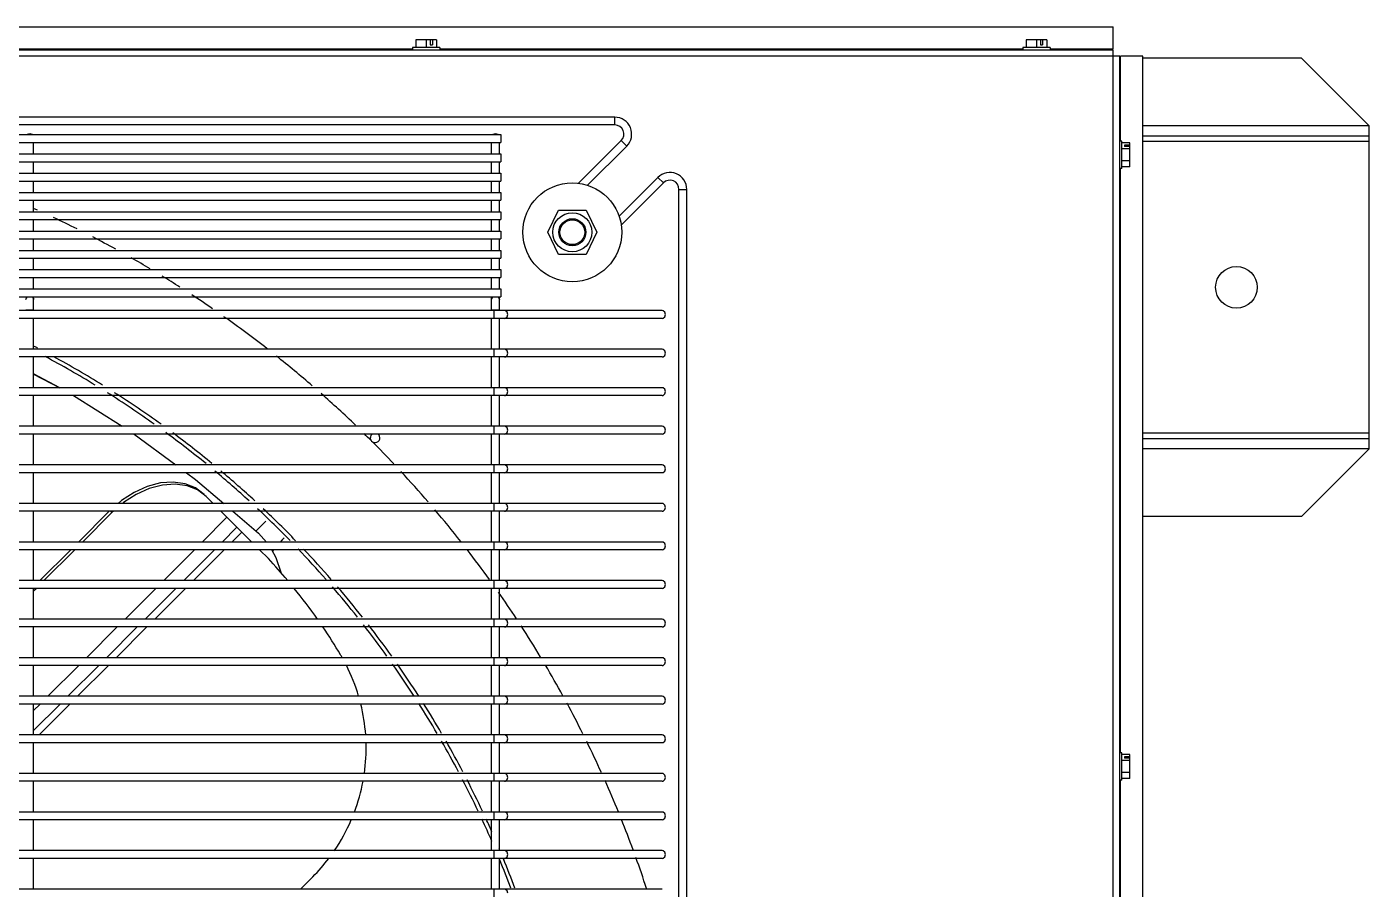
# Model space of a CAD drawing. Header units: metres. Extents: x -367 to 374, y -238 to 224.
# Drawn here: x 359.637 to 360.153, y 199.038 to 199.37 of the extents above; entities that cross this region are included whole.
import ezdxf
from ezdxf.enums import TextEntityAlignment as Align

# ---------------------------------------------------------------- set-up
doc = ezdxf.new("R2010")
doc.units = ezdxf.units.M
for name, color, linetype in [('ELE-ALIMENTADORES', 160, 'Continuous'), ('LA_BAU_BASES GERAIS_R00$0$ARQ-XREF-ATT', 8, 'Continuous'), ('LA_BAU_BASES GERAIS_R00$0$BASE', 253, 'Continuous'), ('LA_BAU_BASES GERAIS_R00$0$dutos', 31, 'Continuous')]:
    doc.layers.add(name, color=color, linetype=linetype)
doc.styles.add('LA_BAU_BASES GERAIS_R00$0$R60-125-RS', font='romans.shx', dxfattribs={"height": 0.19})
doc.styles.add('LA_BAU_BASES GERAIS_R00$0$R80-100-RS', font='romans.shx', dxfattribs={"height": 0.203})

# ---------------------------------------------------------------- blocks, each defined once
blk = doc.blocks.new('LA_BAU_BASES GERAIS_R00$0$A$C2E3D5B4E')
at = {"layer": 'LA_BAU_BASES GERAIS_R00$0$dutos', "color": 251}
for p, q in [((-8.880250000000046, 21.41977817459405), (-6.695350000000076, 21.41977817459405)), ((-6.695350000000076, 21.41129289321987), (-6.695350000000076, 21.41977817459405)), ((-6.963340000000017, 21.4148400000006), (-6.963340000000017, 21.41179000000096)), ((-6.95938000000001, 21.4148400000006), (-6.963340000000017, 21.4148400000006)), ((-6.95938000000001, 21.4148400000006), (-6.95938000000001, 21.41179000000096)), ((-6.955420000000004, 21.4148400000006), (-6.95938000000001, 21.4148400000006)), ((-6.957833012701826, 21.4148400000006), (-6.957833012701826, 21.41284000000096)), ((-6.957833012701826, 21.41284000000096), (-6.956966987298188, 21.41284000000096)), ((-6.956966987298188, 21.4148400000006), (-6.956966987298188, 21.41284000000096)), ((-6.955420000000004, 21.4148400000006), (-6.955420000000004, 21.41179000000096)), ((-6.728840000000446, 21.4148400000006), (-6.728840000000446, 21.41179000000096)), ((-6.724880000000439, 21.4148400000006), (-6.728840000000446, 21.4148400000006)), ((-6.724880000000439, 21.4148400000006), (-6.724880000000439, 21.41179000000096)), ((-6.720920000000433, 21.4148400000006), (-6.724880000000439, 21.4148400000006)), ((-6.723333012702255, 21.4148400000006), (-6.723333012702255, 21.41284000000096)), ((-6.723333012702255, 21.41284000000096), (-6.722466987298617, 21.41284000000096)), ((-6.722466987298617, 21.4148400000006), (-6.722466987298617, 21.41284000000096)), ((-6.720920000000433, 21.4148400000006), (-6.720920000000433, 21.41179000000096)), ((-6.692800000000034, 21.4084500000006), (-8.882800000000088, 21.4084500000006)), ((-8.880250000000046, 21.4110000000006), (-6.695350000000076, 21.4110000000006)), ((-7.649549999999635, 21.41129289321987), (-6.964630000000056, 21.41129289321987)), ((-6.964630000000056, 21.41179000000096), (-6.964630000000056, 21.4110000000006)), ((-6.954130061515343, 21.41179000000096), (-6.964629938484791, 21.41179000000096)), ((-6.954130000000077, 21.41179000000096), (-6.954130000000077, 21.4110000000006)), ((-6.954130000000077, 21.41129289321987), (-6.730130000000372, 21.41129289321987)), ((-6.730130000000372, 21.41179000000096), (-6.730130000000372, 21.4110000000006)), ((-6.719630061515659, 21.41179000000096), (-6.730129938485106, 21.41179000000096)), ((-6.719630000000393, 21.41179000000096), (-6.719630000000393, 21.4110000000006)), ((-6.719630000000393, 21.41129289321987), (-6.695350000000076, 21.41129289321987)), ((-6.695350000000076, 20.3490000000006), (-6.695350000000076, 21.4110000000006)), ((-6.692800000000034, 20.3515500000006), (-6.692800000000034, 21.4084500000006)), ((-6.692507106780795, 21.37583000000133), (-6.692507106780795, 21.4084500000006)), ((-6.684021825406603, 21.4084500000006), (-6.692507106780795, 21.4084500000006)), ((-6.684021825406603, 20.3515500000006), (-6.684021825406603, 21.4084500000006)), ((-6.623050000000035, 21.40775000000133), (-6.684021825406603, 21.40775000000133)), ((-6.596999999999639, 21.38170000000096), (-6.623050000000035, 21.40775000000133)), ((-6.886907510406218, 21.38508130551114), (-7.694505491054997, 21.38508130551114)), ((-6.886907510406218, 21.38208130551114), (-7.694505491054997, 21.38208130551114)), ((-6.886907510406218, 21.38208130551114), (-6.886907510406218, 21.38508130551114)), ((-6.596999999999639, 21.38170000000096), (-6.684021825406603, 21.38170000000096)), ((-6.596999999999639, 21.2577000000006), (-6.596999999999639, 21.38170000000096)), ((-7.650718694490251, 21.37835649603878), (-6.930718694490224, 21.37835649603878)), ((-6.932718694489836, 21.37877745793369), (-6.931837016611325, 21.37852936373187)), ((-6.931837016611325, 21.37852936373187), (-6.931691991154594, 21.37835649603878)), ((-6.930718694490224, 21.37835231534569), (-6.930718694490224, 21.37536067673187)), ((-6.900843876324757, 21.35969519212424), (-6.884432636672386, 21.3761064317766)), ((-6.884432636672386, 21.3761064317766), (-6.882311316329151, 21.37398511143333)), ((-6.596999999999639, 21.37775000000133), (-6.684021825406603, 21.37775000000133)), ((-7.650718694490251, 21.37535649603878), (-6.930718694490224, 21.37535649603878)), ((-7.650718694490251, 21.37094649603878), (-6.930718694490224, 21.37094649603878)), ((-7.110218694490641, 21.37094649603878), (-7.110218694490641, 21.37535649603878)), ((-6.934218694489914, 21.37094649603878), (-6.934218694489914, 21.37535649603878)), ((-6.931218694489871, 21.37094649603878), (-6.931218694489871, 21.37535649603878)), ((-6.930718694490224, 21.37094231534569), (-6.930718694490224, 21.36795067673187)), ((-6.897374021599262, 21.35892240616315), (-6.882311316329151, 21.37398511143333)), ((-6.692009999999641, 21.37583000000133), (-6.692800000000034, 21.37583000000133)), ((-6.692009999999641, 21.36533000000133), (-6.692009999999641, 21.37583000000133)), ((-6.688960000000066, 21.37515261413296), (-6.692009999999641, 21.37515261413296)), ((-6.688960000000066, 21.37286630706715), (-6.692009999999641, 21.37286630706715)), ((-6.690959999999677, 21.37425946059987), (-6.690959999999677, 21.37375946060023)), ((-6.688960000000066, 21.37425946059987), (-6.690959999999677, 21.37425946059987)), ((-6.688960000000066, 21.37375946060023), (-6.690959999999677, 21.37375946060023)), ((-6.688960000000066, 21.37286630706715), (-6.688960000000066, 21.37515261413296)), ((-6.688960000000066, 21.3660073858686), (-6.688960000000066, 21.37286630706715)), ((-6.596999999999639, 21.37570000000096), (-6.684021825406603, 21.37570000000096)), ((-7.650718694490251, 21.36794649603878), (-6.930718694490224, 21.36794649603878)), ((-7.110218694490641, 21.36353649603878), (-7.110218694490641, 21.36794649603878)), ((-6.934218694489914, 21.36353649603878), (-6.934218694489914, 21.36794649603878)), ((-6.931218694489871, 21.36353649603878), (-6.931218694489871, 21.36794649603878)), ((-6.688960000000066, 21.36829369293551), (-6.692009999999641, 21.36829369293551)), ((-6.688960000000066, 21.3660073858686), (-6.692009999999641, 21.3660073858686)), ((-7.650718694490251, 21.36353649603878), (-6.930718694490224, 21.36353649603878)), ((-7.650718694490251, 21.36053649603878), (-6.930718694490224, 21.36053649603878)), ((-7.110218694490641, 21.35612649603878), (-7.110218694490641, 21.36053649603878)), ((-6.934218694489914, 21.35612649603878), (-6.934218694489914, 21.36053649603878)), ((-6.931218694489871, 21.35612649603878), (-6.931218694489871, 21.36053649603878)), ((-6.930718694490224, 21.36353231534569), (-6.930718694490224, 21.36054067673187)), ((-6.870314888567691, 21.36193990863332), (-6.88525180738327, 21.34700298981769)), ((-6.868193568224456, 21.35981858829005), (-6.870314888567691, 21.36193990863332)), ((-6.692009999999641, 21.36533000000133), (-6.692800000000034, 21.36533000000133)), ((-6.692507106780795, 21.14083000000097), (-6.692507106780795, 21.36533000000133)), ((-7.650718694490251, 21.35612649603878), (-6.930718694490224, 21.35612649603878)), ((-6.930718694490224, 21.35612231534569), (-6.930718694490224, 21.35313067673187)), ((-6.868193568224456, 21.35981858829005), (-6.884430956155256, 21.34358120035915)), ((-6.862218694489911, 20.54945509769187), (-6.862218694489911, 21.35734371455515)), ((-6.862218694489911, 21.35734371455515), (-6.859218694489869, 21.35734371455515)), ((-6.859218694489869, 20.54945509769187), (-6.859218694489869, 21.35734371455515)), ((-7.650718694490251, 21.35312649603878), (-6.930718694490224, 21.35312649603878)), ((-7.110218694490641, 21.34871649603878), (-7.110218694490641, 21.35312649603878)), ((-6.934218694489914, 21.34871649603878), (-6.934218694489914, 21.35312649603878)), ((-6.931218694489871, 21.34871649603878), (-6.931218694489871, 21.35312649603878)), ((-7.650718694490251, 21.34871649603878), (-6.930718694490224, 21.34871649603878)), ((-7.650718694490251, 21.34571649603878), (-6.930718694490224, 21.34571649603878)), ((-7.110218694490641, 21.34130649603878), (-7.110218694490641, 21.34571649603878)), ((-6.934218694489914, 21.34130649603878), (-6.934218694489914, 21.34571649603878)), ((-6.931218694489871, 21.34130649603878), (-6.931218694489871, 21.34571649603878)), ((-6.930718694490224, 21.34871231534569), (-6.930718694490224, 21.34572067673187)), ((-6.912668694490549, 21.34086213244969), (-6.908539227212373, 21.34936213245005)), ((-6.908539227212373, 21.34936213245005), (-6.897898161768808, 21.34936213245005)), ((-6.897898161768808, 21.34936213245005), (-6.893768694490632, 21.34086213244969)), ((-7.650718694490251, 21.34130649603878), (-6.930718694490224, 21.34130649603878)), ((-6.930718694490224, 21.34130231534569), (-6.930718694490224, 21.33831067673187)), ((-6.908539227212373, 21.33236213244933), (-6.912668694490549, 21.34086213244969)), ((-6.908036531449852, 21.34277948758096), (-6.907143960498274, 21.3436720585326)), ((-6.893768694490632, 21.34086213244969), (-6.897898161768808, 21.33236213244933)), ((-7.650718694490251, 21.33830649603878), (-6.930718694490224, 21.33830649603878)), ((-7.110218694490641, 21.33389649603878), (-7.110218694490641, 21.33830649603878)), ((-6.934218694489914, 21.33389649603878), (-6.934218694489914, 21.33830649603878)), ((-6.931218694489871, 21.33389649603878), (-6.931218694489871, 21.33830649603878)), ((-7.650718694490251, 21.33389649603878), (-6.930718694490224, 21.33389649603878)), ((-7.650718694490251, 21.33089649603878), (-6.930718694490224, 21.33089649603878)), ((-7.110218694490641, 21.32648649603878), (-7.110218694490641, 21.33089649603878)), ((-6.934218694489914, 21.32648649603878), (-6.934218694489914, 21.33089649603878)), ((-6.931218694489871, 21.32648649603878), (-6.931218694489871, 21.33089649603878)), ((-6.930718694490224, 21.33389231534569), (-6.930718694490224, 21.33090067673187)), ((-6.897898161768808, 21.33236213244933), (-6.908539227212373, 21.33236213244933)), ((-7.650718694490251, 21.32648649603878), (-6.930718694490224, 21.32648649603878)), ((-6.930718694490224, 21.32648231534569), (-6.930718694490224, 21.32349067673187)), ((-7.650718694490251, 21.32348649603878), (-6.930718694490224, 21.32348649603878)), ((-7.110218694490641, 21.31907649603878), (-7.110218694490641, 21.32348649603878)), ((-6.934218694489914, 21.31907649603878), (-6.934218694489914, 21.32348649603878)), ((-6.931218694489871, 21.31907649603878), (-6.931218694489871, 21.32348649603878)), ((-7.650718694490251, 21.31907649603878), (-6.930718694490224, 21.31907649603878)), ((-7.650718694490251, 21.31607649603878), (-6.930718694490224, 21.31607649603878)), ((-7.110218694490641, 21.31076130551078), (-7.110218694490641, 21.31607649603878)), ((-6.934218694489914, 21.31076130551078), (-6.934218694489914, 21.31607649603878)), ((-6.931837016611325, 21.31602936373151), (-6.931292109715287, 21.31537984467878)), ((-6.931292109715287, 21.31537984467878), (-6.931218694489871, 21.31497841982787)), ((-6.931218694489871, 21.31076130551078), (-6.931218694489871, 21.31607649603878)), ((-6.930718694490224, 21.31907231534569), (-6.930718694490224, 21.31608067673297)), ((-6.868681703277502, 21.31076130551078), (-7.714615808807707, 21.31076130551078)), ((-7.11321869449057, 21.31108130551042), (-7.110218694490641, 21.31108130551042)), ((-6.934218694489914, 21.31108130551042), (-6.931218694489871, 21.31108130551042)), ((-6.93321869449062, 21.30776130551078), (-6.93321869449062, 21.31076130551078)), ((-6.868681703277502, 21.30776130551078), (-7.714615808807707, 21.30776130551078)), ((-7.110218694490641, 21.29594130551078), (-7.110218694490641, 21.30776130551078)), ((-6.934218694489914, 21.29594130551078), (-6.934218694489914, 21.30776130551078)), ((-6.931218694489871, 21.29594130551078), (-6.931218694489871, 21.30776130551078)), ((-6.868681703277502, 21.29594130551078), (-7.714615808807707, 21.29594130551078)), ((-6.93321869449062, 21.29294130551078), (-6.93321869449062, 21.29594130551078)), ((-6.868681703277502, 21.29294130551078), (-7.714615808807707, 21.29294130551078)), ((-7.110218694490641, 21.28112130551078), (-7.110218694490641, 21.29294130551078)), ((-6.934218694489914, 21.28112130551078), (-6.934218694489914, 21.29294130551078)), ((-6.931218694489871, 21.28112130551078), (-6.931218694489871, 21.29294130551078)), ((-7.100091053204437, 21.28112130551078), (-7.110218694490641, 21.2864289800766)), ((-7.110218694490641, 21.28639185495224), (-7.100161827086936, 21.28112130551078)), ((-6.868681703277502, 21.28112130551078), (-7.714615808807707, 21.28112130551078)), ((-6.868681703277502, 21.27812130551078), (-7.714615808807707, 21.27812130551078)), ((-7.110218694490641, 21.26630130551078), (-7.110218694490641, 21.27812130551078)), ((-7.094886540257107, 21.27812130551078), (-7.07615201511021, 21.26630130551078)), ((-6.934218694489914, 21.26630130551078), (-6.934218694489914, 21.27812130551078)), ((-6.93321869449062, 21.27812130551078), (-6.93321869449062, 21.28112130551078)), ((-6.931218694489871, 21.26630130551078), (-6.931218694489871, 21.27812130551078)), ((-6.868681703277502, 21.26630130551078), (-7.714615808807707, 21.26630130551078)), ((-6.868681703277502, 21.26330130551078), (-7.714615808807707, 21.26330130551078)), ((-7.110218694490641, 21.25148130551078), (-7.110218694490641, 21.26330130551078)), ((-7.071551649155708, 21.26330130551078), (-7.055569780579276, 21.25148130551078)), ((-6.934218694489914, 21.25148130551078), (-6.934218694489914, 21.26330130551078)), ((-6.93321869449062, 21.26330130551078), (-6.93321869449062, 21.26630130551078)), ((-6.931218694489871, 21.25148130551078), (-6.931218694489871, 21.26330130551078)), ((-6.596999999999639, 21.2637000000006), (-6.684021825406603, 21.2637000000006)), ((-6.684021825406603, 21.26165000000133), (-6.596999999999639, 21.26165000000133)), ((-6.596999999999639, 21.2577000000006), (-6.684021825406603, 21.2577000000006)), ((-6.596999999999639, 21.2577000000006), (-6.623050000000035, 21.23165000000133)), ((-6.868681703277502, 21.25148130551078), (-7.714615808807707, 21.25148130551078)), ((-6.868681703277502, 21.24848130551078), (-7.714615808807707, 21.24848130551078)), ((-7.110218694490641, 21.23666130551079), (-7.110218694490641, 21.24848130551078)), ((-6.934218694489914, 21.23666130551079), (-6.934218694489914, 21.24848130551078)), ((-6.93321869449062, 21.24848130551078), (-6.93321869449062, 21.25148130551078)), ((-6.931218694489871, 21.23666130551079), (-6.931218694489871, 21.24848130551078)), ((-6.868681703277502, 21.23666130551079), (-7.714615808807707, 21.23666130551079)), ((-7.043919346389544, 21.23934704329915), (-7.04123360860001, 21.23666130551079)), ((-6.93321869449062, 21.23366130551079), (-6.93321869449062, 21.23666130551079)), ((-6.868681703277502, 21.23366130551079), (-7.714615808807707, 21.23366130551079)), ((-7.110218694490641, 21.22184130551079), (-7.110218694490641, 21.23366130551079)), ((-7.09297508417751, 21.22184130551079), (-7.081155084177453, 21.23366130551079)), ((-7.091425084177899, 21.22184130551079), (-7.080132549824384, 21.23313383986424)), ((-7.080660015472063, 21.23366130551079), (-7.080132549824384, 21.23313383986424)), ((-7.079526114873488, 21.23366130551079), (-7.080132549824384, 21.23313383986424)), ((-7.038233608600081, 21.23366130551079), (-7.03591934638871, 21.23134704329951)), ((-7.03364639577353, 21.23366130551079), (-7.023810264949816, 21.22528642018969)), ((-6.934218694489914, 21.22184130551079), (-6.934218694489914, 21.23366130551079)), ((-6.931218694489871, 21.22184130551079), (-6.931218694489871, 21.23366130551079)), ((-6.623050000000035, 21.23165000000133), (-6.684021825406603, 21.23165000000133)), ((-7.045425084177509, 21.22184130551079), (-7.03591934638871, 21.23134704329951)), ((-7.037743880273183, 21.22184130551079), (-7.032078743774946, 21.22750644068569)), ((-7.030221374002622, 21.22564907091333), (-7.03591934638871, 21.23134704329951)), ((-7.024669931896028, 21.22614608713478), (-7.020933958129831, 21.22988206090096)), ((-6.868681703277502, 21.22184130551079), (-7.714615808807707, 21.22184130551079)), ((-7.034029140622579, 21.22184130551079), (-7.030221374002622, 21.22564907091333)), ((-7.026413608600024, 21.22184130551079), (-7.030221374002622, 21.22564907091333)), ((-7.020739347679296, 21.22184130551079), (-7.023810264949816, 21.22528642018969)), ((-7.01550432933891, 21.22184130551079), (-7.013920302206998, 21.22342533264278)), ((-7.015357389527708, 21.22184130551079), (-7.014616983703263, 21.22272865114532)), ((-6.93321869449062, 21.21884130551079), (-6.93321869449062, 21.22184130551079)), ((-6.868681703277502, 21.21884130551079), (-7.714615808807707, 21.21884130551079)), ((-7.110218694490641, 21.20702130551079), (-7.110218694490641, 21.21884130551079)), ((-7.107795084177496, 21.20702130551079), (-7.095975084177439, 21.21884130551079)), ((-7.106245084177885, 21.20702130551079), (-7.094425084177828, 21.21884130551079)), ((-7.060245084177495, 21.20702130551079), (-7.048425084177438, 21.21884130551079)), ((-7.052563883732432, 21.20702130551079), (-7.040743880973537, 21.21884130551079)), ((-7.048849145363647, 21.20702130551079), (-7.037029141582593, 21.21884130551079)), ((-7.020018394948011, 21.21544609185878), (-7.023413608600094, 21.21884130551079)), ((-7.01838046600767, 21.21821827388242), (-7.017860605169176, 21.21884130551079)), ((-6.934218694489914, 21.20702130551079), (-6.934218694489914, 21.21884130551079)), ((-6.931218694489871, 21.20702130551079), (-6.931218694489871, 21.21884130551079)), ((-6.868681703277502, 21.20702130551079), (-7.714615808807707, 21.20702130551079)), ((-6.93321869449062, 21.20402130551079), (-6.93321869449062, 21.20702130551079)), ((-6.868681703277502, 21.20402130551079), (-7.714615808807707, 21.20402130551079)), ((-7.110218694490641, 21.19220130551079), (-7.110218694490641, 21.20402130551079)), ((-7.110218694490641, 21.20304769519806), (-7.109245084177815, 21.20402130551079)), ((-7.075065084177481, 21.19220130551079), (-7.063245084177538, 21.20402130551079)), ((-7.067383887191681, 21.19220130551079), (-7.055563884432786, 21.20402130551079)), ((-7.063669150103692, 21.19220130551079), (-7.051849146322638, 21.20402130551079)), ((-6.934218694489914, 21.19220130551079), (-6.934218694489914, 21.20402130551079)), ((-6.931218694489871, 21.19220130551079), (-6.931218694489871, 21.20402130551079)), ((-6.868681703277502, 21.19220130551079), (-7.714615808807707, 21.19220130551079)), ((-6.93321869449062, 21.18920130551079), (-6.93321869449062, 21.19220130551079)), ((-6.868681703277502, 21.18920130551079), (-7.714615808807707, 21.18920130551079)), ((-7.110218694490641, 21.17738130551079), (-7.110218694490641, 21.18920130551079)), ((-7.089885084177467, 21.17738130551079), (-7.078065084177524, 21.18920130551079)), ((-7.082203890650931, 21.17738130551079), (-7.070383887892035, 21.18920130551079)), ((-7.07848915484476, 21.17738130551079), (-7.066669151063707, 21.18920130551079)), ((-6.934218694489914, 21.17738130551079), (-6.934218694489914, 21.18920130551079)), ((-6.931218694489871, 21.17738130551079), (-6.931218694489871, 21.18920130551079)), ((-6.868681703277502, 21.17738130551079), (-7.714615808807707, 21.17738130551079)), ((-6.93321869449062, 21.17438130551079), (-6.93321869449062, 21.17738130551079)), ((-6.868681703277502, 21.17438130551079), (-7.714615808807707, 21.17438130551079)), ((-7.110218694490641, 21.16256130551078), (-7.110218694490641, 21.17438130551079)), ((-7.104705084177454, 21.16256130551078), (-7.09288508417751, 21.17438130551079)), ((-7.097023894111317, 21.16256130551078), (-7.085203891351284, 21.17438130551079)), ((-7.093309159584805, 21.16256130551078), (-7.081489155803638, 21.17438130551079)), ((-6.934218694489914, 21.16256130551078), (-6.934218694489914, 21.17438130551079)), ((-6.931218694489871, 21.16256130551078), (-6.931218694489871, 21.17438130551079)), ((-6.868681703277502, 21.16256130551078), (-7.714615808807707, 21.16256130551078)), ((-6.868681703277502, 21.15956130551078), (-7.714615808807707, 21.15956130551078)), ((-7.110218694490641, 21.14774130551078), (-7.110218694490641, 21.15956130551078)), ((-7.110218694490641, 21.14936650821114), (-7.10002389481167, 21.15956130551078)), ((-7.110218694490641, 21.15704769519878), (-7.107705084177496, 21.15956130551078)), ((-7.108129164325874, 21.14774130551078), (-7.09630916054482, 21.15956130551078)), ((-6.934218694489914, 21.14774130551078), (-6.934218694489914, 21.15956130551078)), ((-6.93321869449062, 21.15956130551078), (-6.93321869449062, 21.16256130551078)), ((-6.931218694489871, 21.14774130551078), (-6.931218694489871, 21.15956130551078)), ((-6.868681703277502, 21.14774130551078), (-7.714615808807707, 21.14774130551078)), ((-6.868681703277502, 21.14474130551078), (-7.714615808807707, 21.14474130551078)), ((-7.110218694490641, 21.13292130551078), (-7.110218694490641, 21.14474130551078)), ((-6.934218694489914, 21.13292130551078), (-6.934218694489914, 21.14474130551078)), ((-6.93321869449062, 21.14474130551078), (-6.93321869449062, 21.14774130551078)), ((-6.931218694489871, 21.13292130551078), (-6.931218694489871, 21.14474130551078)), ((-6.692009999999641, 21.14083000000097), (-6.692800000000034, 21.14083000000097)), ((-6.692009999999641, 21.13033000000096), (-6.692009999999641, 21.14083000000097)), ((-6.688960000000066, 21.1401526141326), (-6.692009999999641, 21.1401526141326)), ((-6.690959999999677, 21.13925946059951), (-6.690959999999677, 21.13875946059987)), ((-6.688960000000066, 21.13925946059951), (-6.690959999999677, 21.13925946059951)), ((-6.688960000000066, 21.13875946059987), (-6.690959999999677, 21.13875946059987)), ((-6.688960000000066, 21.13786630706678), (-6.688960000000066, 21.1401526141326)), ((-6.688960000000066, 21.13786630706678), (-6.692009999999641, 21.13786630706678)), ((-6.688960000000066, 21.13100738586933), (-6.688960000000066, 21.13786630706678)), ((-6.868681703277502, 21.13292130551078), (-7.714615808807707, 21.13292130551078)), ((-6.868681703277502, 21.12992130551078), (-7.714615808807707, 21.12992130551078)), ((-7.110218694490641, 21.11810130551078), (-7.110218694490641, 21.12992130551078)), ((-6.934218694489914, 21.11810130551078), (-6.934218694489914, 21.12992130551078)), ((-6.93321869449062, 21.12992130551078), (-6.93321869449062, 21.13292130551078)), ((-6.931218694489871, 21.11810130551078), (-6.931218694489871, 21.12992130551078)), ((-6.692009999999641, 21.13033000000096), (-6.692800000000034, 21.13033000000096)), ((-6.692507106780795, 20.4591000000006), (-6.692507106780795, 21.13033000000096)), ((-6.688960000000066, 21.13329369293515), (-6.692009999999641, 21.13329369293515)), ((-6.688960000000066, 21.13100738586933), (-6.692009999999641, 21.13100738586933)), ((-6.868681703277502, 21.11810130551078), (-7.714615808807707, 21.11810130551078)), ((-6.93321869449062, 21.11510130551078), (-6.93321869449062, 21.11810130551078)), ((-6.868681703277502, 21.11510130551078), (-7.714615808807707, 21.11510130551078)), ((-7.110218694490641, 21.10328130551078), (-7.110218694490641, 21.11510130551078)), ((-6.934218694489914, 21.10328130551078), (-6.934218694489914, 21.11510130551078)), ((-6.931218694489871, 21.10328130551078), (-6.931218694489871, 21.11510130551078)), ((-6.868681703277502, 21.10328130551078), (-7.714615808807707, 21.10328130551078)), ((-6.93321869449062, 21.10028130551078), (-6.93321869449062, 21.10328130551078)), ((-6.868681703277502, 21.10028130551078), (-7.714615808807707, 21.10028130551078)), ((-7.110218694490641, 21.08846130551078), (-7.110218694490641, 21.10028130551078)), ((-6.934218694489914, 21.08846130551078), (-6.934218694489914, 21.10028130551078)), ((-6.931218694489871, 21.08846130551078), (-6.931218694489871, 21.10028130551078)), ((-7.007720524505089, 21.08846130551078), (-7.00293992233162, 21.09324190768314)), ((-6.868681703277502, 21.08846130551078), (-7.714615808807707, 21.08846130551078)), ((-6.93321869449062, 21.08546130551078), (-6.93321869449062, 21.08846130551078))]:
    blk.add_line(p, q, dxfattribs=at)
for points in [[(-7.112745397825847, 21.37835649603878), (-7.112600372369116, 21.37852936373187), (-7.111718694490605, 21.37877745793369)], [(-7.111718694490605, 21.37877745793369), (-7.110837016612095, 21.37852936373187), (-7.110691991154226, 21.37835649603878)], [(-6.933745397826215, 21.37835649603878), (-6.933600372368346, 21.37852936373187), (-6.932718694489836, 21.37877745793369)], [(-7.11321869449057, 21.31497841982787), (-7.113145279265154, 21.31537984467878), (-7.112600372369116, 21.31602936373151), (-7.112432873440071, 21.31607649603878)], [(-7.111004515540003, 21.31607649603878), (-7.110837016612095, 21.31602936373151), (-7.110292109716056, 21.31537984467878), (-7.110218694490641, 21.31497841982787)], [(-6.934218694489914, 21.31497841982787), (-6.934145279264385, 21.31537984467878), (-6.933600372368346, 21.31602936373151), (-6.933432873440438, 21.31607649603878)], [(-6.927970976246911, 21.30926130551078), (-6.928221532498583, 21.31014298338933), (-6.928877497278222, 21.31068789028533), (-6.92928290580835, 21.31076130551078)], [(-6.92928290580835, 21.30776130551078), (-6.928877497278222, 21.30783472073624), (-6.928221532498583, 21.30837962763223), (-6.927970976246911, 21.30926130551078)], [(-6.867369773717087, 21.30926130551078), (-6.867620329967622, 21.31014298338933), (-6.868276294747261, 21.31068789028533), (-6.868681703277502, 21.31075600364678)], [(-6.868681703277502, 21.30776660737478), (-6.868276294747261, 21.30783472073624), (-6.867620329967622, 21.30837962763223), (-6.867369773717087, 21.30926130551078)], [(-6.927970976246911, 21.29444130551078), (-6.928221532498583, 21.29532298338933), (-6.928877497278222, 21.29586789028533), (-6.92928290580835, 21.29594130551078)], [(-6.92928290580835, 21.29294130551078), (-6.928877497278222, 21.29301472073624), (-6.928221532498583, 21.29355962763223), (-6.927970976246911, 21.29444130551078)], [(-6.867369773717087, 21.29444130551078), (-6.867620329967622, 21.29532298338933), (-6.868276294747261, 21.29586789028533), (-6.868681703277502, 21.29593600364678)], [(-6.868681703277502, 21.29294660737478), (-6.868276294747261, 21.29301472073624), (-6.867620329967622, 21.29355962763223), (-6.867369773717087, 21.29444130551078)], [(-6.927970976246911, 21.27962130551078), (-6.928221532498583, 21.28050298338933), (-6.928877497278222, 21.28104789028533), (-6.92928290580835, 21.28112130551078)], [(-6.92928290580835, 21.27812130551078), (-6.928877497278222, 21.27819472073624), (-6.928221532498583, 21.27873962763223), (-6.927970976246911, 21.27962130551078)], [(-6.867369773717087, 21.27962130551078), (-6.867620329967622, 21.28050298338933), (-6.868276294747261, 21.28104789028533), (-6.868681703277502, 21.28111600364678)], [(-6.868681703277502, 21.27812660737478), (-6.868276294747261, 21.27819472073624), (-6.867620329967622, 21.27873962763223), (-6.867369773717087, 21.27962130551078)], [(-6.927970976246911, 21.26480130551078), (-6.928221532498583, 21.26568298338933), (-6.928877497278222, 21.26622789028533), (-6.92928290580835, 21.26630130551078)], [(-6.92928290580835, 21.26330130551078), (-6.928877497278222, 21.26337472073624), (-6.928221532498583, 21.26391962763224), (-6.927970976246911, 21.26480130551078)], [(-6.867369773717087, 21.26480130551078), (-6.867620329967622, 21.26568298338933), (-6.868276294747261, 21.26622789028533), (-6.868681703277502, 21.26629600364678)], [(-6.868681703277502, 21.26330660737478), (-6.868276294747261, 21.26337472073624), (-6.867620329967622, 21.26391962763224), (-6.867369773717087, 21.26480130551078)], [(-7.05151346875823, 21.24848130551078), (-7.048002080989818, 21.24588432486169), (-7.037169834165525, 21.23666130551079)], [(-6.927970976246911, 21.24998130551078), (-6.928221532498583, 21.25086298338933), (-6.928877497278222, 21.25140789028533), (-6.92928290580835, 21.25148130551078)], [(-6.92928290580835, 21.24848130551078), (-6.928877497278222, 21.24855472073624), (-6.928221532498583, 21.24909962763224), (-6.927970976246911, 21.24998130551078)], [(-6.867369773717087, 21.24998130551078), (-6.867620329967622, 21.25086298338933), (-6.868276294747261, 21.25140789028533), (-6.868681703277502, 21.25147600364678)], [(-6.868681703277502, 21.24848660737478), (-6.868276294747261, 21.24855472073624), (-6.867620329967622, 21.24909962763224), (-6.867369773717087, 21.24998130551078)], [(-7.044694346388724, 21.24012204329951), (-7.048028306974629, 21.24264079237369), (-7.052049356837074, 21.24424753582205), (-7.056602969284086, 21.24488052739587), (-7.061514151542269, 21.24451544158205), (-7.066594169633163, 21.24316630842387), (-7.071647801310178, 21.24088497435333), (-7.076480838341126, 21.23775910975915), (-7.077742999905468, 21.23666130551079)], [(-7.043919346389544, 21.23934704329915), (-7.047253306975335, 21.24186579237442), (-7.051274356836757, 21.24347253582278), (-7.055827969283655, 21.24410552739551), (-7.060739151542975, 21.24374044158169), (-7.065819169633869, 21.2423913084246), (-7.070872801309861, 21.24010997435406), (-7.075705838341833, 21.23698410975878), (-7.076076971096427, 21.23666130551079)], [(-6.927970976246911, 21.23516130551078), (-6.928221532498583, 21.23604298338932), (-6.928877497278222, 21.23658789028533), (-6.92928290580835, 21.23666130551079)], [(-6.867369773717087, 21.23516130551078), (-6.867620329967622, 21.23604298338932), (-6.868276294747261, 21.23658789028533), (-6.868681703277502, 21.23665600364678)], [(-6.92928290580835, 21.23366130551079), (-6.928877497278222, 21.23373472073624), (-6.928221532498583, 21.23427962763224), (-6.927970976246911, 21.23516130551078)], [(-6.868681703277502, 21.23366660737478), (-6.868276294747261, 21.23373472073624), (-6.867620329967622, 21.23427962763224), (-6.867369773717087, 21.23516130551078)], [(-6.927970976246911, 21.22034130551078), (-6.928221532498583, 21.22122298338933), (-6.928877497278222, 21.22176789028533), (-6.92928290580835, 21.22184130551079)], [(-6.867369773717087, 21.22034130551078), (-6.867620329967622, 21.22122298338933), (-6.868276294747261, 21.22176789028533), (-6.868681703277502, 21.22183600364678)], [(-7.015104017146541, 21.20980006987806), (-7.015147204158211, 21.21016173795005), (-7.016996311098183, 21.21580262429188), (-7.018737459956355, 21.21884130551079)], [(-6.92928290580835, 21.21884130551079), (-6.928877497278222, 21.21891472073624), (-6.928221532498583, 21.21945962763224), (-6.927970976246911, 21.22034130551078)], [(-6.868681703277502, 21.21884660737478), (-6.868276294747261, 21.21891472073624), (-6.867620329967622, 21.21945962763224), (-6.867369773717087, 21.22034130551078)], [(-6.927970976246911, 21.20552130551078), (-6.928221532498583, 21.20640298338933), (-6.928877497278222, 21.20694789028533), (-6.92928290580835, 21.20702130551079)], [(-6.867369773717087, 21.20552130551078), (-6.867620329967622, 21.20640298338933), (-6.868276294747261, 21.20694789028533), (-6.868681703277502, 21.20701600364678)], [(-6.92928290580835, 21.20402130551079), (-6.928877497278222, 21.20409472073624), (-6.928221532498583, 21.20463962763224), (-6.927970976246911, 21.20552130551078)], [(-6.868681703277502, 21.20402660737478), (-6.868276294747261, 21.20409472073624), (-6.867620329967622, 21.20463962763224), (-6.867369773717087, 21.20552130551078)], [(-6.927970976246911, 21.19070130551078), (-6.928221532498583, 21.19158298338933), (-6.928877497278222, 21.19212789028533), (-6.92928290580835, 21.19220130551079)], [(-6.92928290580835, 21.18920130551079), (-6.928877497278222, 21.18927472073624), (-6.928221532498583, 21.18981962763224), (-6.927970976246911, 21.19070130551078)], [(-6.867369773717087, 21.19070130551078), (-6.867620329967622, 21.19158298338933), (-6.868276294747261, 21.19212789028533), (-6.868681703277502, 21.19219600364678)], [(-6.868681703277502, 21.18920660737478), (-6.868276294747261, 21.18927472073624), (-6.867620329967622, 21.18981962763224), (-6.867369773717087, 21.19070130551078)], [(-6.927970976246911, 21.17588130551078), (-6.928221532498583, 21.17676298338933), (-6.928877497278222, 21.17730789028533), (-6.92928290580835, 21.17738130551079)], [(-6.92928290580835, 21.17438130551079), (-6.928877497278222, 21.17445472073624), (-6.928221532498583, 21.17499962763224), (-6.927970976246911, 21.17588130551078)], [(-6.867369773717087, 21.17588130551078), (-6.867620329967622, 21.17676298338933), (-6.868276294747261, 21.17730789028533), (-6.868681703277502, 21.17737600364678)], [(-6.868681703277502, 21.17438660737478), (-6.868276294747261, 21.17445472073624), (-6.867620329967622, 21.17499962763224), (-6.867369773717087, 21.17588130551078)], [(-6.927970976246911, 21.16106130551078), (-6.928221532498583, 21.16194298338933), (-6.928877497278222, 21.16248789028533), (-6.92928290580835, 21.16256130551078)], [(-6.92928290580835, 21.15956130551078), (-6.928877497278222, 21.15963472073624), (-6.928221532498583, 21.16017962763224), (-6.927970976246911, 21.16106130551078)], [(-6.867369773717087, 21.16106130551078), (-6.867620329967622, 21.16194298338933), (-6.868276294747261, 21.16248789028533), (-6.868681703277502, 21.16255600364678)], [(-6.868681703277502, 21.15956660737478), (-6.868276294747261, 21.15963472073624), (-6.867620329967622, 21.16017962763224), (-6.867369773717087, 21.16106130551078)], [(-6.927970976246911, 21.14624130551078), (-6.928221532498583, 21.14712298338933), (-6.928877497278222, 21.14766789028533), (-6.92928290580835, 21.14774130551078)], [(-6.92928290580835, 21.14474130551078), (-6.928877497278222, 21.14481472073624), (-6.928221532498583, 21.14535962763224), (-6.927970976246911, 21.14624130551078)], [(-6.867369773717087, 21.14624130551078), (-6.867620329967622, 21.14712298338933), (-6.868276294747261, 21.14766789028533), (-6.868681703277502, 21.14773600364678)], [(-6.868681703277502, 21.14474660737478), (-6.868276294747261, 21.14481472073624), (-6.867620329967622, 21.14535962763224), (-6.867369773717087, 21.14624130551078)], [(-6.927970976246911, 21.13142130551078), (-6.928221532498583, 21.13230298338933), (-6.928877497278222, 21.13284789028533), (-6.92928290580835, 21.13292130551078)], [(-6.92928290580835, 21.12992130551078), (-6.928877497278222, 21.12999472073624), (-6.928221532498583, 21.13053962763224), (-6.927970976246911, 21.13142130551078)], [(-6.867369773717087, 21.13142130551078), (-6.867620329967622, 21.13230298338933), (-6.868276294747261, 21.13284789028533), (-6.868681703277502, 21.13291600364678)], [(-6.868681703277502, 21.12992660737478), (-6.868276294747261, 21.12999472073624), (-6.867620329967622, 21.13053962763224), (-6.867369773717087, 21.13142130551078)], [(-6.927970976246911, 21.11660130551078), (-6.928221532498583, 21.11748298338933), (-6.928877497278222, 21.11802789028533), (-6.92928290580835, 21.11810130551078)], [(-6.867369773717087, 21.11660130551078), (-6.867620329967622, 21.11748298338933), (-6.868276294747261, 21.11802789028533), (-6.868681703277502, 21.11809600364678)], [(-6.92928290580835, 21.11510130551078), (-6.928877497278222, 21.11517472073623), (-6.928221532498583, 21.11571962763224), (-6.927970976246911, 21.11660130551078)], [(-6.868681703277502, 21.11510660737478), (-6.868276294747261, 21.11517472073623), (-6.867620329967622, 21.11571962763224), (-6.867369773717087, 21.11660130551078)], [(-6.927970976246911, 21.10178130551078), (-6.928221532498583, 21.10266298338933), (-6.928877497278222, 21.10320789028533), (-6.92928290580835, 21.10328130551078)], [(-6.867369773717087, 21.10178130551078), (-6.867620329967622, 21.10266298338933), (-6.868276294747261, 21.10320789028533), (-6.868681703277502, 21.10327600364678)], [(-6.92928290580835, 21.10028130551078), (-6.928877497278222, 21.10035472073623), (-6.928221532498583, 21.10089962763224), (-6.927970976246911, 21.10178130551078)], [(-6.868681703277502, 21.10028660737478), (-6.868276294747261, 21.10035472073623), (-6.867620329967622, 21.10089962763224), (-6.867369773717087, 21.10178130551078)], [(-6.927970976246911, 21.08696130551078), (-6.928221532498583, 21.08784298338933), (-6.928877497278222, 21.08838789028533), (-6.92928290580835, 21.08846130551078)]]:
    blk.add_lwpolyline(points, dxfattribs=at)
for centre, radius in [((-6.903218694490533, 21.34086213244969), 0.01900000000036363), ((-6.903218694490533, 21.34086213244969), 0.007499999999999997), ((-6.903218694490533, 21.34086213244969), 0.005200000000363635), ((-6.903218694490533, 21.34086213244969), 0.004762499999999999), ((-6.647999999999683, 21.31970000000133), 0.00799999999963636)]:
    blk.add_circle(centre, radius, dxfattribs=at)
for centre, radius, start, end in [((-6.886907510406218, 21.37858130551042), 0.006499999999636361, 315.0000000002145, 90), ((-6.886907510406218, 21.37858130551042), 0.003499999999636363, 315.0000000002145, 90), ((-6.865718694490624, 21.35734371455515), 0.006499999999636361, 0, 135.0000000002143), ((-6.865718694490624, 21.35734371455515), 0.003499999999636363, 0, 135.0000000002143), ((-7.287299999999732, 20.9535810000006), 0.4341807889319999, 65.71124004441717, 65.89318084197902), ((-7.287299999999732, 20.9535810000006), 0.4341807889319999, 63.49601163138183, 64.81471173889823), ((-7.287299999999732, 20.9535810000006), 0.4341807889319999, 61.28158715890111, 62.59901496218153), ((-7.287299999999732, 20.9535810000006), 0.4341807889319999, 59.26408948393143, 60.38678644618312), ((-7.287299999999732, 20.9535810000006), 0.4341807889319999, 57.50183690766552, 58.55111893579537), ((-7.287299999999732, 20.9535810000006), 0.4341807889319999, 55.52170811827087, 56.78752671650712), ((-7.287299999999732, 20.9535810000006), 0.4341807889319999, 52.08284570692134, 54.80749651688449), ((-7.287299999999732, 20.9535810000006), 0.3864947102519999, 62.48349946645602, 62.69255974143153), ((-7.287299999999732, 20.9535810000006), 0.3850000000003635, 58.56721527843564, 61.86171212821088), ((-7.287299999999732, 20.9535810000006), 0.3864947102519999, 58.22211203197339, 61.42948519438752), ((-7.287299999999732, 20.9535810000006), 0.4341807889319999, 49.11890880789203, 51.48321827483597), ((-7.287299999999732, 20.9535810000006), 0.3850000000003635, 54.52976938558194, 57.74988882140678), ((-7.287299999999732, 20.9535810000006), 0.3864947102519999, 54.20034542100432, 57.40793946328423), ((-7.287299999999732, 20.9535810000006), 0.4341807889319999, 46.14575111074713, 48.51805554930893), ((-7.287299999999732, 20.9535810000006), 0.3850000000003635, 50.80254068470585, 53.71263985690207), ((-7.287299999999732, 20.9535810000006), 0.3864947102519999, 50.54906108828285, 53.38641865069252), ((-7.287299999999732, 20.9535810000006), 0.4341807889319999, 45.0442616677576, 45.54207187231223), ((-6.979001443402581, 21.26187955659878), 0.001849999999636363, 135.0000000002143, 53.12535962608116), ((-7.287299999999732, 20.9535810000006), 0.4341807889319999, 43.39167587583724, 44.95573833267368), ((-7.287299999999732, 20.9535810000006), 0.3850000000003635, 47.54250652105024, 50.14250849445), ((-7.287299999999732, 20.9535810000006), 0.3864947102519999, 47.3017190698172, 49.89160806796868), ((-7.287299999999732, 20.9535810000006), 0.4341807889319999, 40.78882334784642, 42.86398421253636), ((-7.287299999999732, 20.9535810000006), 0.3850000000003635, 44.28289630767102, 46.88268035659983), ((-7.287299999999732, 20.9535810000006), 0.3864947102519999, 44.05468857666303, 46.64444792409344), ((-7.287299999999732, 20.9535810000006), 0.4341807889319999, 38.19267716799299, 40.26291899751644), ((-7.287299999999732, 20.9535810000006), 0.3850000000003635, 41.25114795821629, 43.62297473873974), ((-7.287299999999732, 20.9535810000006), 0.3864947102519999, 41.06612237111622, 43.39730136068098), ((-7.287299999999732, 20.9535810000006), 0.4341807889319999, 35.77448189153654, 37.66747939820505), ((-7.176580549938194, 21.06892261611333), 0.2144314280116363, 40.11594381337224, 43.10296595228871), ((-7.176580549938194, 21.06892261611333), 0.2144314280116363, 35.09920479176377, 39.05479001439583), ((-7.287299999999732, 20.9535810000006), 0.3850000000003635, 38.45342263966328, 40.68482370690113), ((-7.287299999999732, 20.9535810000006), 0.3864947102519999, 38.27920108614627, 40.50198654563161), ((-7.287299999999732, 20.9535810000006), 0.4341807889319999, 33.35406311800366, 34.98389681602227), ((-7.176580549938194, 21.06892261611333), 0.2144314280116363, 30.73614189110305, 34.13389632324095), ((-7.287299999999732, 20.9535810000006), 0.3850000000003635, 35.65531325268675, 37.88704416848772), ((-7.287299999999732, 20.9535810000006), 0.3864947102519999, 35.49188068848569, 37.71500773021738), ((-7.287299999999732, 20.9535810000006), 0.4341807889319999, 31.06421086609626, 32.94185049381378), ((-7.052437397014614, 21.14273938236715), 0.07000000000036362, 29.69576873319103, 30.73614189110305), ((-7.287299999999732, 20.9535810000006), 0.3850000000003635, 32.88794262756861, 35.08882156206233), ((-7.287299999999732, 20.9535810000006), 0.3864947102519999, 32.7510659353849, 34.92757147683352), ((-7.052437397014614, 21.14273938236715), 0.07000000000036362, 16.48781696381197, 26.94811120401341), ((-7.287299999999732, 20.9535810000006), 0.4341807889319999, 28.80731874935355, 30.58841098683324), ((-7.052437397014614, 21.14273938236715), 0.07000000000036362, 4.105441016307855, 13.90638665789768), ((-7.287299999999732, 20.9535810000006), 0.3850000000003635, 30.37745338095931, 32.37984097540905), ((-7.287299999999732, 20.9535810000006), 0.3864947102519999, 30.25022996401756, 32.24491378636322), ((-7.287299999999732, 20.9535810000006), 0.4341807889319999, 26.62392294704804, 28.36573162660745), ((-7.052437397014614, 21.14273938236715), 0.07000000000036362, 351.9164078990263, 1.647299443141849), ((-7.287299999999732, 20.9535810000006), 0.3850000000003635, 27.86633967379747, 29.86915164737552), ((-7.287299999999732, 20.9535810000006), 0.3864947102519999, 27.74882023859695, 29.74388884933074), ((-7.287299999999732, 20.9535810000006), 0.4341807889319999, 24.43946227996084, 26.18160282807966), ((-7.052437397014614, 21.14273938236715), 0.07000000000036362, 339.3684917485541, 349.4392122773883), ((-7.287299999999732, 20.9535810000006), 0.3850000000003635, 25.35551414739434, 27.35802260507185), ((-7.287299999999732, 20.9535810000006), 0.3864947102519999, 25.24773884840018, 27.24247276737422), ((-7.287299999999732, 20.9535810000006), 0.4341807889319999, 22.27269913701085, 23.99770714046831), ((-7.052437397014614, 21.14273938236715), 0.07000000000036362, 325.6067073196471, 336.6829495782123), ((-7.287299999999732, 20.9535810000006), 0.3850000000003635, 23.4514966754952, 24.84736648548839), ((-7.287299999999732, 20.9535810000006), 0.3864947102519999, 23.95183444120264, 24.74156762649812), ((-7.287299999999732, 20.9535810000006), 0.4341807889319999, 20.20694829962606, 21.85508725454932), ((-7.287299999999732, 20.9535810000006), 0.3864947102519999, 22.81243677636277, 22.8976722869482), ((-7.052437397014614, 21.14273938236715), 0.07000000000036362, 315.0000000002145, 322.6168979843468), ((-7.287299999999732, 20.9535810000006), 0.3850000000003635, 20.56882779340188, 22.29970592231284), ((-7.287299999999732, 20.9535810000006), 0.3864947102519999, 20.48666038715355, 22.28673102602012), ((-7.287299999999732, 20.9535810000006), 0.4341807889319999, 18.13750644861633, 19.78815751467243)]:
    blk.add_arc(centre, radius, start, end, dxfattribs=at)
blk = doc.blocks.new('LA_BAU_BASES GERAIS_R00')
at = {"layer": 'LA_BAU_BASES GERAIS_R00$0$ARQ-XREF-ATT'}
blk.add_blockref('LA_BAU_BASES GERAIS_R00$0$A$C2E3D5B4E', (366.75, 177.95), dxfattribs=at)
at = {"layer": 'LA_BAU_BASES GERAIS_R00$0$BASE', "style": 'LA_BAU_BASES GERAIS_R00$0$R60-125-RS'}
for p in [(242.7815727361595, 218.919159373358), (358.6365727361596, 192.964159373358)]:
    blk.add_attdef('S', text='', height=0.19, rotation=90, dxfattribs=at).set_placement(p, align=Align.MIDDLE_CENTER)
at = {"layer": 'LA_BAU_BASES GERAIS_R00$0$BASE', "style": 'LA_BAU_BASES GERAIS_R00$0$R80-100-RS'}
blk.add_attdef('ACESSO', text='', height=0.203, dxfattribs=at).set_placement((365.922255870473, 191.9868442639211), align=Align.TOP_CENTER)
at = {"layer": 'LA_BAU_BASES GERAIS_R00$0$BASE', "style": 'LA_BAU_BASES GERAIS_R00$0$R60-125-RS'}
blk.add_attdef('S', text='', height=0.19, dxfattribs=at).set_placement((266.114159373358, 180.9134272638404), align=Align.MIDDLE_CENTER)

msp = doc.modelspace()

# ---------------------------------------------------------------- block references
at = {"layer": 'ELE-ALIMENTADORES', "color": 2}
msp.add_blockref('LA_BAU_BASES GERAIS_R00', (0, 0), dxfattribs=at)

doc.saveas('drawing.dxf')
